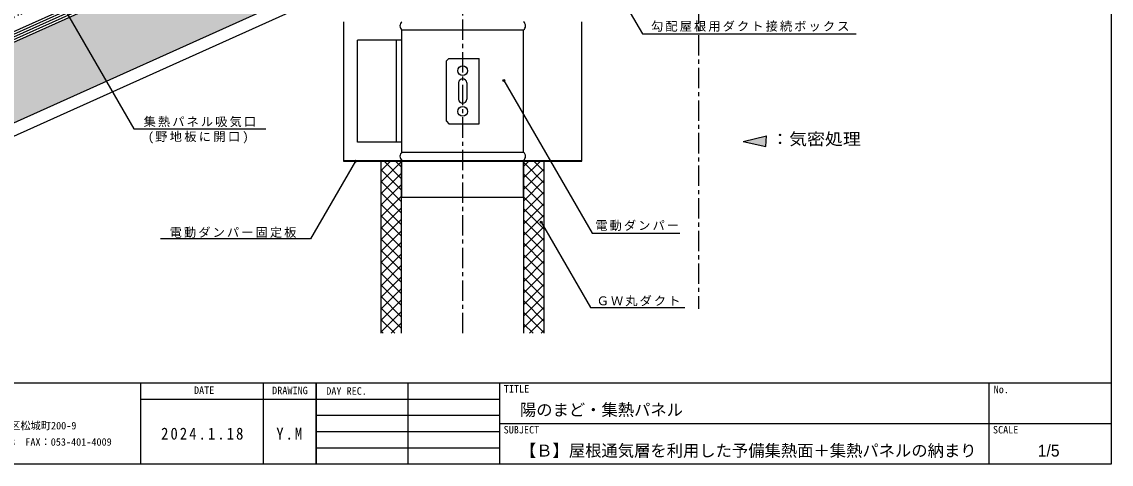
# Model space of a CAD drawing. Units: millimetres, scale not verified. Extents: x -1104 to 916, y -637 to 768.
# Drawn here: x -420 to 916, y -637 to -94 of the extents above; entities that cross this region are included whole.
import ezdxf
from ezdxf.enums import TextEntityAlignment as Align

# ---------------------------------------------------------------- set-up
doc = ezdxf.new("R2010")
doc.units = ezdxf.units.MM
doc.header["$LTSCALE"] = 5
doc.header["$PDMODE"] = 32
doc.header["$PDSIZE"] = 2.5
doc.linetypes.add('CHAIN1', pattern=[8, 5, -1, 1, -1])
doc.layers.add('0-0', color=7, linetype='Continuous')
doc.layers.add('F-0', color=2, linetype='Continuous')
doc.styles.add('ＭＳ ゴシック', font='')
doc.styles.add('ＭＳ Ｐゴシック', font='')
doc.styles.get('ＭＳ ゴシック').set_extended_font_data('MS Gothic')
doc.styles.get('ＭＳ Ｐゴシック').set_extended_font_data('MS PGothic')

msp = doc.modelspace()

# ---------------------------------------------------------------- linework, layer by layer
at = {"layer": '0-0', "linetype": 'CHAIN1'}
for p, q in [((410.295, 529.615), (410.295, -446.156)), ((121.03, -476.156), (121.03, 222.326))]:
    msp.add_line(p, q, dxfattribs=at)
at = {"layer": '0-0'}
for p, q in [((-772.064, -260.044), (-30.12, 73.866)), ((-770.832, -262.78), (-30.12, 70.576)), ((-769.601, -265.516), (-30.12, 67.286)), ((-768.37, -268.251), (-30.12, 63.996)), ((-767.139, -270.987), (-25.12, 62.957)), ((267.18, 19.648), (341.405, -108.913)), ((-730.203, -353.058), (-25.12, -35.738)), ((-724.047, -366.737), (-25.12, -52.187)), ((-25.12, -93.947), (-25.12, -264.947)), ((46.53, -103.947), (195.53, -103.947)), ((46.53, -253.947), (46.53, -103.947)), ((46.53, -103.947), (195.53, -103.947)), ((46.53, -253.947), (46.53, -103.947)), ((195.53, -253.947), (195.53, -103.947)), ((195.53, -253.947), (195.53, -103.947)), ((267.18, -264.947), (267.18, -93.947)), ((46.53, -116.447), (-7.97, -116.447)), ((40.03, -241.447), (40.03, -116.447)), ((341.405, -108.913), (603.565, -108.913)), ((104.03, -138.947), (101.03, -141.947)), ((101.03, -215.947), (101.03, -141.947)), ((104.03, -138.947), (141.03, -138.947)), ((141.03, -218.947), (141.03, -138.947)), ((116.03, -168.947), (116.03, -188.947)), ((126.03, -168.947), (126.03, -188.947)), ((171.456, -165.939), (279.57, -353.198)), ((101.03, -215.947), (104.03, -218.947)), ((104.03, -218.947), (141.03, -218.947)), ((464.845, -240.793), (493.564, -233.932)), ((-10.627, -264.971), (-65.544, -360.09)), ((-25.12, -263.947), (195.53, -263.947)), ((-25.12, -264.947), (267.18, -264.947)), ((21.03, -476.156), (21.03, -264.947)), ((21.03, -276.283), (32.367, -264.947)), ((21.03, -290.425), (46.03, -265.425)), ((24.534, -264.947), (46.03, -286.444)), ((38.676, -264.947), (46.03, -272.301)), ((46.03, -476.156), (46.03, -264.947)), ((46.53, -253.947), (195.53, -253.947)), ((46.53, -253.947), (195.53, -253.947)), ((46.53, -308.947), (46.53, -263.947)), ((46.53, -308.947), (46.53, -263.947)), ((46.53, -263.947), (267.18, -263.947)), ((195.53, -308.947), (195.53, -263.947)), ((195.53, -308.947), (195.53, -263.947)), ((196.03, -476.156), (196.03, -264.947)), ((196.03, -285.131), (216.215, -264.947)), ((196.03, -270.989), (202.073, -264.947)), ((196.03, -266.738), (221.03, -291.738)), ((208.381, -264.947), (221.03, -277.596)), ((221.03, -476.156), (221.03, -264.947)), ((21.03, -275.586), (46.03, -300.586)), ((21.03, -304.568), (46.03, -279.568)), ((196.03, -299.273), (221.03, -274.273)), ((21.03, -289.728), (46.03, -314.728)), ((21.03, -318.71), (46.03, -293.71)), ((196.03, -280.88), (221.03, -305.88)), ((196.03, -313.415), (221.03, -288.415)), ((21.03, -303.87), (46.03, -328.87)), ((196.03, -295.022), (221.03, -320.022)), ((196.03, -327.558), (221.03, -302.558)), ((21.03, -332.852), (46.03, -307.852)), ((21.03, -318.012), (46.03, -343.012)), ((46.53, -308.947), (195.53, -308.947)), ((46.53, -308.947), (195.53, -308.947)), ((196.03, -309.164), (221.03, -334.164)), ((196.03, -341.7), (221.03, -316.7)), ((21.03, -346.994), (46.03, -321.994)), ((21.03, -332.154), (46.03, -357.154)), ((196.03, -323.306), (221.03, -348.306)), ((196.03, -355.842), (221.03, -330.842)), ((21.03, -361.136), (46.03, -336.136)), ((21.03, -346.296), (46.03, -371.296)), ((196.03, -337.449), (221.03, -362.449)), ((196.03, -369.984), (221.03, -344.984)), ((217.313, -339.674), (277.715, -444.294)), ((-65.544, -360.09), (-249.673, -360.09)), ((21.03, -375.278), (46.03, -350.278)), ((21.03, -360.438), (46.03, -385.438)), ((196.03, -351.591), (221.03, -376.591)), ((196.03, -384.126), (221.03, -359.126)), ((279.57, -353.198), (387.424, -353.198)), ((21.03, -389.42), (46.03, -364.42)), ((196.03, -365.733), (221.03, -390.733)), ((196.03, -398.268), (221.03, -373.268)), ((21.03, -374.581), (46.03, -399.581)), ((21.03, -403.563), (46.03, -378.563)), ((196.03, -379.875), (221.03, -404.875)), ((21.03, -388.723), (46.03, -413.723)), ((21.03, -417.705), (46.03, -392.705)), ((196.03, -412.41), (221.03, -387.41)), ((196.03, -394.017), (221.03, -419.017)), ((21.03, -402.865), (46.03, -427.865)), ((21.03, -431.847), (46.03, -406.847)), ((196.03, -426.552), (221.03, -401.552)), ((196.03, -408.159), (221.03, -433.159)), ((21.03, -417.007), (46.03, -442.007)), ((21.03, -445.989), (46.03, -420.989)), ((196.03, -440.695), (221.03, -415.695)), ((196.03, -422.301), (221.03, -447.301)), ((21.03, -431.149), (46.03, -456.149)), ((21.03, -460.131), (46.03, -435.131)), ((196.03, -454.837), (221.03, -429.837)), ((196.03, -436.444), (221.03, -461.444)), ((21.03, -445.291), (46.03, -470.291)), ((21.03, -474.273), (46.03, -449.273)), ((196.03, -468.979), (221.03, -443.979)), ((196.03, -450.586), (221.03, -475.586)), ((277.715, -444.294), (393.4, -444.294)), ((21.03, -459.433), (37.753, -476.156)), ((33.29, -476.156), (46.03, -463.415)), ((196.03, -464.728), (207.459, -476.156)), ((202.995, -476.156), (221.03, -458.121)), ((21.03, -473.576), (23.611, -476.156)), ((217.137, -476.156), (221.03, -472.263))]:
    msp.add_line(p, q, dxfattribs=at)
for points in [[(-404.226, -14.447), (-282.391, -225.472), (-120.556, -225.472)], [(46.53, -241.447), (-7.97, -241.447), (-7.97, -116.447)], [(464.845, -240.793), (492.616, -247.094), (493.564, -233.932)]]:
    msp.add_lwpolyline(points, dxfattribs=at)
for centre in [(121.03, -153.947), (121.03, -203.947)]:
    msp.add_circle(centre, 6, dxfattribs=at)
for centre, radius, start, end in [((50.28, -98.947), 6.25, 126.8699, 233.1301), ((50.28, -98.947), 6.25, 126.8699, 233.1301), ((191.78, -98.947), 6.25, 306.8699, 53.1301), ((191.78, -98.947), 6.25, 306.8699, 53.1301), ((121.03, -168.947), 5, 0, 180), ((121.03, -188.947), 5, 180, 0), ((50.28, -258.947), 6.25, 126.8699, 233.1301), ((50.28, -258.947), 6.25, 126.8699, 233.1301), ((191.78, -258.947), 6.25, 306.8699, 53.1301), ((191.78, -258.947), 6.25, 306.8699, 53.1301)]:
    msp.add_arc(centre, radius, start, end, dxfattribs=at)
for p in [(171.456, -165.939), (-10.627, -264.971), (217.313, -339.674)]:
    msp.add_point(p, dxfattribs=at)
at = {"layer": '0-0', "color": 254}
msp.add_solid([(-767.139, -270.987), (-730.203, -353.058), (-25.12, 62.957), (-25.12, -35.738)], dxfattribs=at)
at = {"layer": '0-0'}
msp.add_solid([(464.845, -240.793), (492.616, -247.094), (493.564, -233.932)], dxfattribs=at)
at = {"layer": 'F-0', "color": 5}
for p, q in [((916.186, 768.266), (916.186, -636.734)), ((-1103.814, -536.734), (916.186, -536.734)), ((916.186, -636.734), (-1103.814, -636.734))]:
    msp.add_line(p, q, dxfattribs=at)
at = {"layer": 'F-0'}
for p, q in [((-273.814, -636.734), (-273.814, -536.734)), ((-273.814, -636.734), (-273.814, -536.734)), ((-123.814, -536.734), (-123.814, -636.734)), ((-58.814, -636.734), (-58.814, -536.734)), ((166.186, -536.734), (166.186, -636.734)), ((766.186, -536.734), (766.186, -636.734)), ((-273.814, -556.734), (-58.814, -556.734)), ((-58.814, -556.734), (166.186, -556.734)), ((-58.814, -576.734), (166.186, -576.734)), ((166.186, -586.734), (916.186, -586.734)), ((-58.814, -596.734), (166.186, -596.734)), ((-58.814, -616.734), (166.186, -616.734))]:
    msp.add_line(p, q, dxfattribs=at)
at = {"layer": 'F-0', "color": 7}
for p, q in [((-58.814, -536.734), (-58.814, -636.734)), ((53.686, -536.734), (53.686, -636.734))]:
    msp.add_line(p, q, dxfattribs=at)

# ---------------------------------------------------------------- texts
at = {"layer": '0-0', "style": 'ＭＳ ゴシック', "width": 1.1}
msp.add_text('：気密処理', height=14.66, dxfattribs=at).set_placement((499.15, -249.508), align=Align.BOTTOM_LEFT)
at = {"layer": '0-0', "style": 'ＭＳ Ｐゴシック'}
for s, p in [('陽のまど・集熱パネル', (191.186, -581.734)), ('【Ｂ】屋根通気層を利用した予備集熱面＋集熱パネルの納まり', (191.186, -631.734)), ('1/5', (826.186, -631.734))]:
    msp.add_text(s, height=14.66, dxfattribs=at).set_placement(p, align=Align.BOTTOM_LEFT)
at = {"layer": '0-0', "insert": (-577.361, -158.327), "char_height": 11, "attachment_point": 7, "rotation": 24.23, "style": 'ＭＳ ゴシック'}
msp.add_mtext('\\T1.18;屋根通気層(集熱通気層)', dxfattribs=at)
at = {"layer": '0-0', "char_height": 11, "attachment_point": 7, "style": 'ＭＳ ゴシック'}
for s, insert in [('\\T1.17;勾配屋根用ダクト接続ボックス', (351.979, -106.163)), ('\\T1.17;集熱パネル吸気口', (-270.259, -223.232)), ('\\T1.19;(野地板に開口)', (-265.009, -243.248)), ('\\T1.17;電動ダンパー固定板', (-238.323, -359.028)), ('\\T1.17;電動ダンパー', (283.547, -350.56)), ('\\T1.17;ＧＷ丸ダクト', (285.228, -443.024))]:
    msp.add_mtext(s, dxfattribs=dict(at, insert=insert))
at = {"layer": 'F-0', "color": 4, "style": 'ＭＳ ゴシック'}
for s, p in [('DATE', (-208.477, -553.297)), ('DRAWING', (-112.658, -553.572)), ('DAY REC.', (-46.314, -554.234)), ('TITLE', (171.448, -551.63)), ('No.', (772.072, -552.315)), ('静岡県浜松市中央区松城町200-9', (-533.814, -596.734)), ('SUBJECT', (171.186, -601.734)), ('SCALE', (771.186, -601.734)), ('TEL：053-401-4008  FAX：053-401-4009', (-533.814, -616.734))]:
    msp.add_text(s, height=9.164, dxfattribs=at).set_placement(p, align=Align.BOTTOM_LEFT)
at = {"layer": 'F-0', "color": 7, "char_height": 14.66, "attachment_point": 7, "style": 'ＭＳ ゴシック'}
for s, insert in [('\\T1.28;\\W0.9;2024.1.18', (-248.814, -606.734)), ('\\T1.27;\\W0.9;Y.M', (-107.564, -606.734))]:
    msp.add_mtext(s, dxfattribs=dict(at, insert=insert))

doc.saveas('drawing.dxf')
